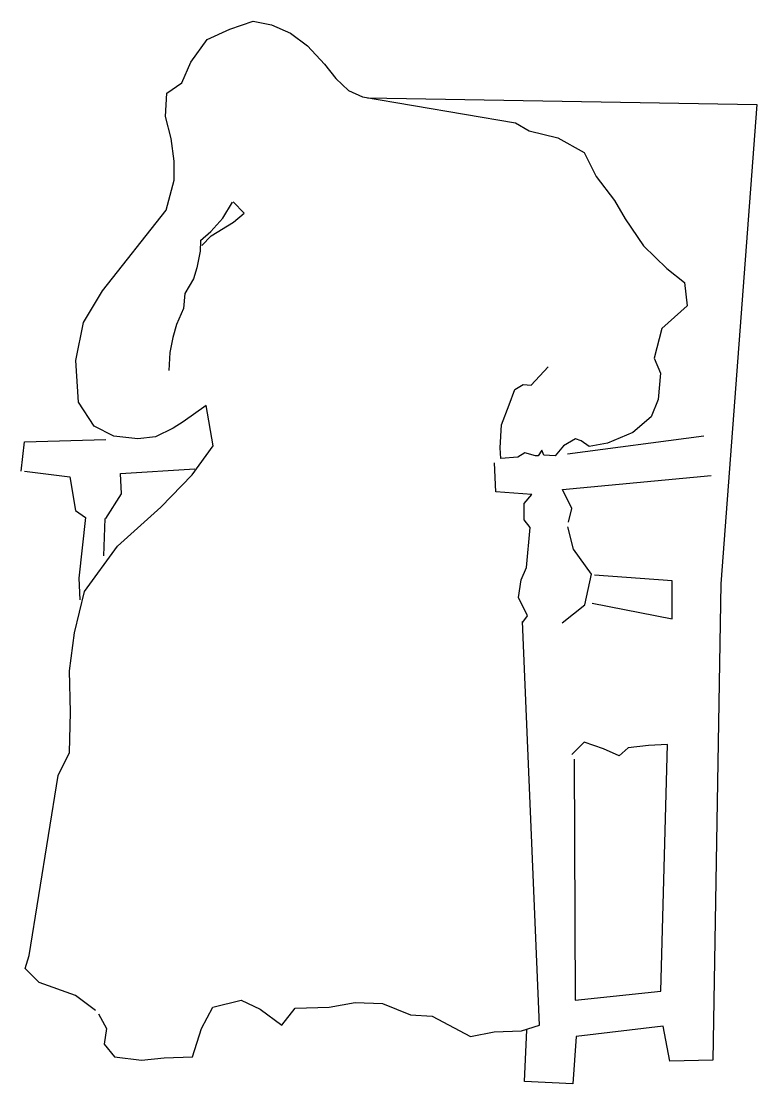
# Model space of a CAD drawing. Header units: metres. Extents: x 18.05 to 18.77, y 49.79 to 50.84.
import ezdxf

# ---------------------------------------------------------------- set-up
doc = ezdxf.new("R2010")
doc.units = ezdxf.units.M
doc.header["$MEASUREMENT"] = 0

msp = doc.modelspace()

# ---------------------------------------------------------------- linework, layer by layer
for p, q in [((18.2465, 50.645), (18.256, 50.6608)), ((18.2344, 50.6319), (18.2465, 50.645)), ((18.2245, 50.6231), (18.2344, 50.6319))]:
    msp.add_line(p, q)
for points in [[(18.121, 49.8647), (18.1012, 49.8795), (18.0656, 49.8924), (18.0517, 49.9062), (18.0557, 49.9191), (18.0844, 50.0962), (18.0953, 50.119), (18.0963, 50.1586), (18.0953, 50.1992), (18.1002, 50.2368), (18.1101, 50.2773), (18.1428, 50.3219), (18.1854, 50.3605), (18.2161, 50.3921), (18.2369, 50.4208), (18.2299, 50.4604), (18.2073, 50.4443), (18.1976, 50.4381), (18.1802, 50.4297), (18.1628, 50.4276), (18.1392, 50.4304), (18.1197, 50.4401), (18.1044, 50.4638), (18.1016, 50.5048), (18.1092, 50.5424), (18.128, 50.5736), (18.1906, 50.6529), (18.1983, 50.6825), (18.1983, 50.7012), (18.1955, 50.7235), (18.19, 50.745), (18.1913, 50.768), (18.206, 50.7784), (18.215, 50.7986), (18.231, 50.8208), (18.2533, 50.8312), (18.2762, 50.8389), (18.2943, 50.8354), (18.3131, 50.8271), (18.3298, 50.8146), (18.3465, 50.7965), (18.3576, 50.7826), (18.3701, 50.7708), (18.384, 50.7645), (18.5346, 50.7388), (18.5478, 50.7311), (18.5763, 50.7242), (18.6021, 50.7096), (18.6139, 50.6859), (18.632, 50.6623), (18.6424, 50.6442), (18.6605, 50.6178), (18.6835, 50.5955), (18.7009, 50.5816), (18.7036, 50.5587), (18.6786, 50.5364), (18.6709, 50.507), (18.6772, 50.4924), (18.6751, 50.4666), (18.6682, 50.4493), (18.6501, 50.434), (18.625, 50.4235), (18.6069, 50.4201), (18.5993, 50.4256), (18.5937, 50.4277), (18.5819, 50.4207), (18.5736, 50.411), (18.5624, 50.4117), (18.5603, 50.4166), (18.5569, 50.411), (18.5541, 50.411), (18.5436, 50.4138), (18.5367, 50.4096), (18.52, 50.4082), (18.5193, 50.4187), (18.5207, 50.4416), (18.5283, 50.4611), (18.5339, 50.4764), (18.5422, 50.4812), (18.5499, 50.4805), (18.5666, 50.4986)], [(18.3889, 50.7635), (18.772, 50.7568), (18.7365, 50.2848), (18.7287, 49.816), (18.6865, 49.8149), (18.6799, 49.8493), (18.5943, 49.8393), (18.591, 49.7927), (18.5433, 49.7949), (18.5455, 49.8459)], [(18.2257, 50.6181), (18.235, 50.6275), (18.257, 50.6412), (18.2674, 50.65), (18.2564, 50.661)], [(18.2245, 50.6231), (18.224, 50.6126), (18.2207, 50.5962), (18.2174, 50.5852), (18.2091, 50.5709), (18.2075, 50.5561), (18.2009, 50.5402), (18.1971, 50.5275), (18.1943, 50.5127), (18.1932, 50.4951)], [(18.5857, 50.4129), (18.72, 50.4305)], [(18.0479, 50.3958), (18.0512, 50.4247), (18.1312, 50.4269)], [(18.1312, 50.3492), (18.1467, 50.3736), (18.1456, 50.3936), (18.2189, 50.398)], [(18.5418, 50.2473), (18.5463, 50.2533), (18.5375, 50.2714), (18.5402, 50.289), (18.5452, 50.301), (18.549, 50.3405), (18.543, 50.3481), (18.543, 50.364), (18.5506, 50.3728), (18.515, 50.3755), (18.5139, 50.404)], [(18.0512, 50.3958), (18.0957, 50.3903), (18.1012, 50.357), (18.1112, 50.3503), (18.1045, 50.2904), (18.1056, 50.2693)], [(18.5868, 50.3455), (18.5901, 50.3592), (18.5808, 50.3779), (18.7272, 50.3916)], [(18.1301, 50.3492), (18.129, 50.3126)], [(18.5804, 50.2466), (18.6026, 50.2644), (18.6093, 50.2945), (18.5915, 50.3189), (18.5859, 50.3412)], [(18.6099, 50.2658), (18.6888, 50.2503), (18.6888, 50.288), (18.6122, 50.2935)], [(18.1241, 49.8616), (18.1319, 49.8471), (18.1296, 49.8315), (18.1396, 49.8193), (18.1664, 49.816), (18.1886, 49.8182), (18.2164, 49.8193), (18.2253, 49.8471), (18.2365, 49.8682), (18.2643, 49.8749), (18.2832, 49.866), (18.3044, 49.8504), (18.3177, 49.8671), (18.3511, 49.8682), (18.3767, 49.8727), (18.4034, 49.8716), (18.4312, 49.8605), (18.4524, 49.8593), (18.4902, 49.8393), (18.5136, 49.8438), (18.5403, 49.8449), (18.5581, 49.8504), (18.5414, 50.2477)], [(18.5922, 50.1124), (18.5933, 49.8749), (18.6777, 49.8838), (18.6843, 50.1268), (18.6655, 50.1257), (18.6455, 50.1235), (18.6366, 50.1157), (18.621, 50.1224), (18.6022, 50.1291), (18.59, 50.1169)]]:
    msp.add_lwpolyline(points)

doc.saveas('drawing.dxf')
